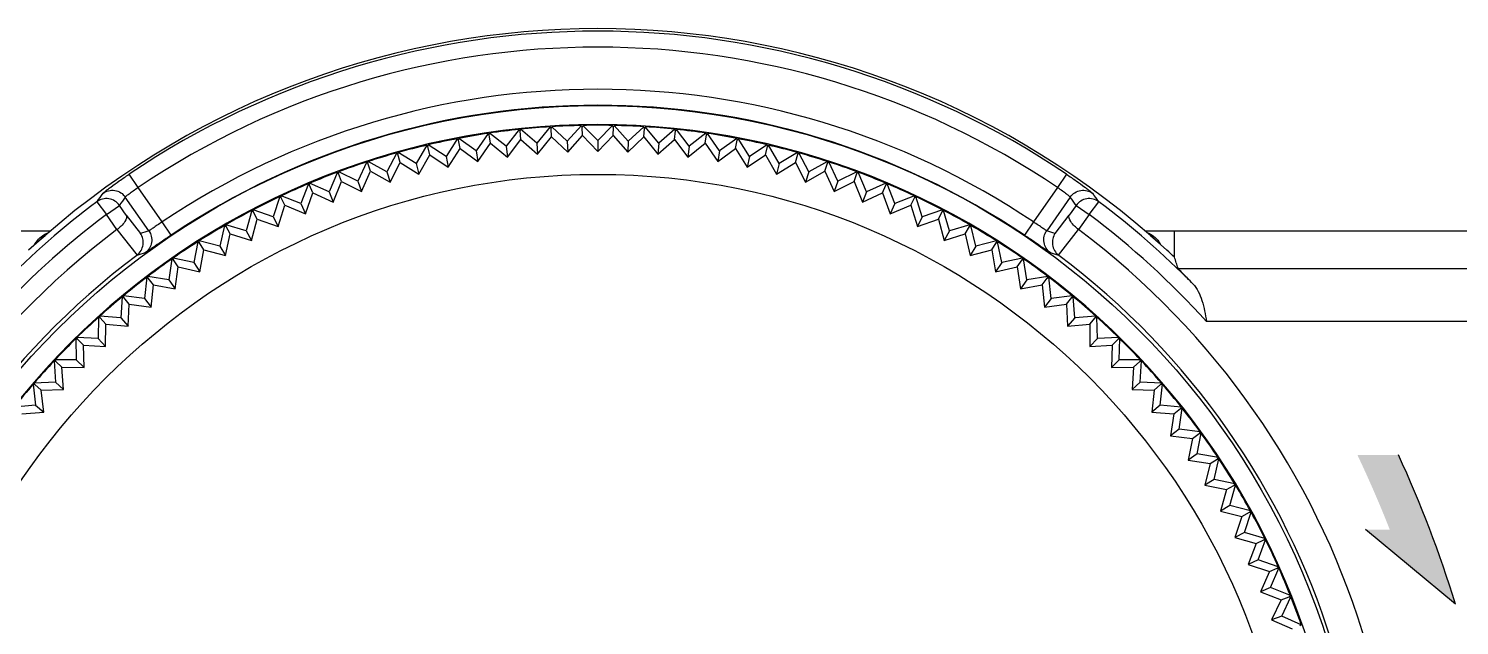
# Model space of a CAD drawing. Extents: x -1638 to -494, y -74 to 314.
# Drawn here: x -802.01 to -775.16, y 273.41 to 284.61 of the extents above; entities that cross this region are included whole.
import ezdxf

# ---------------------------------------------------------------- set-up
doc = ezdxf.new("R2010")
doc.units = 0
doc.linetypes.add('CENTER', pattern=[17.8, 10.75, -2.35, 2.35, -2.35])
for name, color, linetype in [('1', 7, 'CENTER'), ('CASE_BODY_10DXF_CONTINUOUS', 7, 'CONTINUOUS'), ('COVER_TOP_10DXF_CONTINUOUS', 7, 'CONTINUOUS'), ('KNOB_ROTARY_DXF_CONTINUOUS', 7, 'CONTINUOUS')]:
    doc.layers.add(name, color=color, linetype=linetype)

msp = doc.modelspace()

# ---------------------------------------------------------------- hatches: boundary and pattern name
at = {"layer": '1'}
h = msp.add_hatch(color=0, dxfattribs=at)
h.dxf.hatch_style = 1
h.paths.add_polyline_path([(-776.298, 276.611), (-777.07, 276.611, -0.016662), (-776.463, 275.211), (-776.915, 275.211), (-775.229, 273.811, 0.031781), (-776.298, 276.611)], is_closed=False)

# ---------------------------------------------------------------- linework, layer by layer
at = {"layer": '1', "color": 0}
msp.add_line((-775.229, 273.811), (-776.915, 275.211), dxfattribs=at)
msp.add_arc((-797.767, 266.811), 23.6, 17.2541, 24.5353, dxfattribs=at)
at = {"layer": 'CASE_BODY_10DXF_CONTINUOUS', "color": 7, "linetype": 'CONTINUOUS'}
for p, q in [((-801.603, 280.811), (-891.327, 280.811)), ((-741.327, 280.811), (-781.052, 280.811))]:
    msp.add_line(p, q, dxfattribs=at)
at = {"layer": 'COVER_TOP_10DXF_CONTINUOUS', "color": 7, "linetype": 'CONTINUOUS'}
for p, q in [((-799.956, 281.631), (-800.124, 281.879)), ((-782.531, 281.879), (-782.699, 281.631)), ((-799.753, 280.819), (-800.195, 281.45)), ((-799.502, 280.983), (-799.956, 281.631)), ((-782.699, 281.631), (-783.152, 280.983)), ((-782.459, 281.45), (-782.902, 280.819)), ((-800.731, 281.362), (-800.551, 281.122)), ((-800.551, 281.122), (-800.306, 281.294)), ((-800.178, 281.111), (-800.306, 281.294)), ((-782.349, 281.294), (-782.477, 281.111)), ((-782.349, 281.294), (-782.104, 281.122)), ((-782.104, 281.122), (-781.924, 281.362)), ((-800.352, 280.839), (-800.551, 281.122)), ((-800.178, 281.111), (-799.91, 280.768)), ((-799.335, 280.734), (-799.502, 280.983)), ((-783.152, 280.983), (-783.32, 280.734)), ((-782.745, 280.768), (-782.477, 281.111)), ((-782.104, 281.122), (-782.302, 280.839)), ((-801.603, 280.811), (-890.328, 280.811)), ((-801.706, 280.724), (-802.01, 280.453)), ((-801.891, 280.566), (-801.7, 280.729)), ((-800.351, 280.84), (-799.975, 280.359)), ((-782.679, 280.359), (-782.304, 280.84)), ((-742.327, 280.811), (-781.052, 280.811)), ((-780.954, 280.729), (-780.764, 280.566)), ((-780.645, 280.453), (-780.949, 280.724)), ((-780.504, 280.322), (-780.504, 280.811)), ((-780.436, 280.112), (-743.026, 280.112)), ((-742.027, 279.112), (-779.903, 279.112))]:
    msp.add_line(p, q, dxfattribs=at)
msp.add_circle((-791.327, 268.811), 14.355, dxfattribs=at)
for centre, radius, start, end in [((-791.327, 268.811), 15.8, 48.9378, 131.0622), ((-791.327, 268.811), 15.753, 56.0556, 123.9444), ((-791.327, 268.811), 15.453, 56.0556, 123.9444), ((-791.327, 268.811), 14.662, 56.1126, 123.8874), ((-791.327, 268.811), 14.362, 56.1126, 123.8874), ((-785.641, 270.696), 18.48, 144.1424, 144.7453), ((-785.42, 270.899), 18.156, 144.4685, 145.0715), ((-797.235, 270.899), 18.156, 34.9285, 35.5315), ((-797.014, 270.696), 18.48, 35.2547, 35.8576), ((-791.327, 268.811), 15.683, 126.8415, 135.4097), ((-791.327, 268.811), 15.683, 44.5903, 53.1585), ((-791.327, 268.811), 15.383, 126.8415, 137.9612), ((-791.327, 268.811), 15.383, 42.0388, 53.1585), ((-791.327, 268.811), 15.037, 126.8839, 53.1161), ((-794.557, 264.525), 17.102, 107.6878, 108.2394), ((-788.098, 264.525), 17.102, 71.7606, 72.3122), ((-794.824, 264.389), 16.777, 107.3281, 107.9025), ((-787.83, 264.389), 16.777, 72.0975, 72.6719), ((-781.262, 280.268), 0.581, 30.8329, 36.2405), ((-791.327, 268.811), 15.8, 46.7651, 47.4598), ((-791.327, 268.811), 14.427, 126.8613, 53.1387)]:
    msp.add_arc(centre, radius, start, end, dxfattribs=at)
msp.add_ellipse((-791.327, 275.505), major_axis=(0, 13.392), ratio=0.866113, start_param=-1.219672, end_param=-1.202861, dxfattribs=at)
for points, knots in [([(-800.618, 281.52), (-800.614, 281.525), (-800.599, 281.537), (-800.57, 281.561), (-800.523, 281.596), (-800.435, 281.662), (-800.301, 281.758), (-800.186, 281.838), (-800.124, 281.879)], [0, 0, 0, 0, 0.028576, 0.09233, 0.188957, 0.314354, 0.632083, 1, 1, 1, 1]), ([(-782.531, 281.879), (-782.469, 281.838), (-782.354, 281.758), (-782.22, 281.662), (-782.132, 281.596), (-782.085, 281.561), (-782.056, 281.537), (-782.04, 281.525), (-782.037, 281.52)], [0, 0, 0, 0, 0.368087, 0.68574, 0.811143, 0.90766, 0.971468, 1, 1, 1, 1]), ([(-800.306, 281.294), (-800.35, 281.358), (-800.498, 281.453), (-800.669, 281.409), (-800.731, 281.362)], [0, 0, 0, 0, 0.500219, 1, 1, 1, 1]), ([(-800.618, 281.52), (-800.555, 281.566), (-800.386, 281.608), (-800.24, 281.514), (-800.195, 281.45)], [0, 0, 0, 0, 0.499783, 1, 1, 1, 1]), ([(-800.195, 281.45), (-800.194, 281.453), (-800.187, 281.459), (-800.165, 281.48), (-800.117, 281.518), (-800.044, 281.572), (-799.987, 281.61), (-799.956, 281.631)], [0, 0, 0, 0, 0.028823, 0.091913, 0.311921, 0.62958, 1, 1, 1, 1]), ([(-782.699, 281.631), (-782.668, 281.61), (-782.61, 281.572), (-782.538, 281.518), (-782.49, 281.48), (-782.468, 281.459), (-782.46, 281.453), (-782.459, 281.45)], [0, 0, 0, 0, 0.370517, 0.688097, 0.908047, 0.97119, 1, 1, 1, 1]), ([(-782.459, 281.45), (-782.415, 281.514), (-782.268, 281.608), (-782.099, 281.566), (-782.037, 281.52)], [0, 0, 0, 0, 0.500217, 1, 1, 1, 1]), ([(-781.924, 281.362), (-781.986, 281.409), (-782.157, 281.453), (-782.304, 281.358), (-782.349, 281.294)], [0, 0, 0, 0, 0.499785, 1, 1, 1, 1]), ([(-800.178, 281.111), (-800.159, 281.075), (-800.215, 280.95), (-800.295, 280.882), (-800.353, 280.839)], [0, 0, 0, 0, 0.362497, 1, 1, 1, 1]), ([(-799.502, 280.983), (-799.534, 280.963), (-799.591, 280.925), (-799.658, 280.879), (-799.703, 280.849), (-799.727, 280.833), (-799.742, 280.824), (-799.75, 280.819), (-799.753, 280.819)], [0, 0, 0, 0, 0.370971, 0.688951, 0.81349, 0.908846, 0.971662, 1, 1, 1, 1]), ([(-782.902, 280.819), (-782.904, 280.819), (-782.912, 280.824), (-782.928, 280.833), (-782.952, 280.849), (-782.996, 280.879), (-783.064, 280.925), (-783.121, 280.963), (-783.152, 280.983)], [0, 0, 0, 0, 0.028369, 0.091158, 0.186643, 0.311186, 0.629221, 1, 1, 1, 1]), ([(-782.302, 280.839), (-782.359, 280.882), (-782.439, 280.95), (-782.496, 281.075), (-782.477, 281.111)], [0, 0, 0, 0, 0.637503, 1, 1, 1, 1]), ([(-801.891, 280.566), (-801.877, 280.59), (-801.812, 280.684), (-801.715, 280.757), (-801.634, 280.786)], [0, 0, 0, 0, 0.243651, 1, 1, 1, 1]), ([(-799.975, 280.359), (-799.915, 280.404), (-799.834, 280.549), (-799.87, 280.708), (-799.91, 280.768)], [0, 0, 0, 0, 0.512734, 1, 1, 1, 1]), ([(-799.753, 280.819), (-799.71, 280.757), (-799.671, 280.592), (-799.76, 280.449), (-799.821, 280.405)], [0, 0, 0, 0, 0.500213, 1, 1, 1, 1]), ([(-799.335, 280.734), (-799.396, 280.693), (-799.508, 280.617), (-799.64, 280.526), (-799.726, 280.467), (-799.771, 280.436), (-799.802, 280.417), (-799.816, 280.406), (-799.821, 280.405)], [0, 0, 0, 0, 0.374375, 0.692825, 0.816504, 0.910706, 0.972476, 1, 1, 1, 1]), ([(-782.833, 280.405), (-782.839, 280.406), (-782.853, 280.417), (-782.883, 280.436), (-782.928, 280.467), (-783.015, 280.526), (-783.147, 280.617), (-783.259, 280.693), (-783.32, 280.734)], [0, 0, 0, 0, 0.027553, 0.089273, 0.183583, 0.307246, 0.625754, 1, 1, 1, 1]), ([(-782.833, 280.405), (-782.894, 280.449), (-782.984, 280.592), (-782.945, 280.757), (-782.902, 280.819)], [0, 0, 0, 0, 0.499787, 1, 1, 1, 1]), ([(-782.745, 280.768), (-782.785, 280.708), (-782.821, 280.549), (-782.74, 280.404), (-782.679, 280.359)], [0, 0, 0, 0, 0.487266, 1, 1, 1, 1]), ([(-780.159, 279.821), (-780.194, 279.858), (-780.259, 279.925), (-780.335, 280.003), (-780.384, 280.054), (-780.41, 280.081), (-780.426, 280.1), (-780.435, 280.108), (-780.436, 280.112)], [0, 0, 0, 0, 0.381477, 0.695051, 0.817428, 0.911501, 0.973231, 1, 1, 1, 1]), ([(-780.159, 279.821), (-780.077, 279.736), (-779.965, 279.495), (-779.924, 279.246), (-779.903, 279.112)], [0, 0, 0, 0, 0.466514, 1, 1, 1, 1])]:
    msp.add_open_spline(points, degree=3, knots=knots, dxfattribs=at)
msp.add_open_spline([(-781.021, 280.786), (-780.931, 280.753), (-780.85, 280.689), (-780.794, 280.612)], degree=3, dxfattribs=at)
at = {"layer": 'KNOB_ROTARY_DXF_CONTINUOUS', "color": 7, "linetype": 'CONTINUOUS'}
for p, q in [((-791.633, 282.794), (-791.901, 282.499)), ((-791.633, 282.794), (-791.62, 282.763)), ((-791.62, 282.763), (-791.607, 282.794)), ((-791.327, 282.511), (-791.607, 282.794)), ((-791.048, 282.794), (-791.327, 282.511)), ((-791.035, 282.763), (-791.048, 282.794)), ((-791.035, 282.763), (-791.021, 282.794)), ((-790.754, 282.499), (-791.021, 282.794)), ((-793.961, 282.547), (-794.176, 282.212)), ((-793.961, 282.547), (-793.942, 282.519)), ((-793.942, 282.519), (-793.935, 282.552)), ((-793.913, 282.364), (-793.942, 282.519)), ((-793.612, 282.319), (-793.935, 282.552)), ((-793.384, 282.645), (-793.612, 282.319)), ((-793.384, 282.645), (-793.366, 282.617)), ((-793.366, 282.617), (-793.357, 282.649)), ((-793.343, 282.461), (-793.366, 282.617)), ((-793.044, 282.403), (-793.357, 282.649)), ((-792.802, 282.719), (-793.044, 282.403)), ((-793.019, 282.198), (-792.77, 282.533)), ((-792.802, 282.719), (-792.786, 282.69)), ((-792.786, 282.69), (-792.776, 282.722)), ((-792.77, 282.533), (-792.786, 282.69)), ((-792.474, 282.463), (-792.776, 282.722)), ((-792.77, 282.533), (-792.456, 282.258)), ((-792.219, 282.769), (-792.474, 282.463)), ((-792.456, 282.258), (-792.194, 282.581)), ((-792.219, 282.769), (-792.204, 282.739)), ((-792.204, 282.739), (-792.192, 282.77)), ((-792.194, 282.581), (-792.204, 282.739)), ((-792.194, 282.581), (-791.892, 282.293)), ((-791.901, 282.499), (-792.192, 282.77)), ((-791.892, 282.293), (-791.616, 282.606)), ((-791.616, 282.606), (-791.62, 282.763)), ((-791.616, 282.606), (-791.327, 282.305)), ((-791.327, 282.305), (-791.038, 282.606)), ((-791.327, 282.511), (-791.327, 282.305)), ((-791.038, 282.606), (-791.035, 282.763)), ((-791.038, 282.606), (-790.762, 282.293)), ((-790.762, 282.293), (-790.461, 282.581)), ((-790.462, 282.77), (-790.754, 282.499)), ((-790.462, 282.77), (-790.451, 282.739)), ((-790.461, 282.581), (-790.451, 282.739)), ((-790.461, 282.581), (-790.198, 282.258)), ((-790.451, 282.739), (-790.436, 282.769)), ((-790.181, 282.463), (-790.436, 282.769)), ((-790.198, 282.258), (-789.885, 282.533)), ((-789.879, 282.722), (-790.181, 282.463)), ((-789.885, 282.533), (-789.869, 282.69)), ((-789.885, 282.533), (-789.636, 282.198)), ((-789.879, 282.722), (-789.869, 282.69)), ((-789.869, 282.69), (-789.852, 282.719)), ((-789.61, 282.403), (-789.852, 282.719)), ((-789.297, 282.649), (-789.61, 282.403)), ((-789.312, 282.461), (-789.289, 282.617)), ((-789.297, 282.649), (-789.289, 282.617)), ((-789.289, 282.617), (-789.271, 282.645)), ((-789.043, 282.319), (-789.271, 282.645)), ((-788.72, 282.552), (-789.043, 282.319)), ((-788.742, 282.364), (-788.712, 282.519)), ((-788.72, 282.552), (-788.712, 282.519)), ((-788.712, 282.519), (-788.694, 282.547)), ((-788.479, 282.212), (-788.694, 282.547)), ((-795.101, 282.278), (-795.287, 281.926)), ((-795.101, 282.278), (-795.08, 282.252)), ((-795.08, 282.252), (-795.076, 282.286)), ((-795.038, 282.1), (-795.08, 282.252)), ((-794.734, 282.081), (-795.076, 282.286)), ((-794.534, 282.425), (-794.734, 282.081)), ((-794.683, 281.881), (-794.478, 282.244)), ((-794.534, 282.425), (-794.514, 282.398)), ((-794.514, 282.398), (-794.508, 282.431)), ((-794.478, 282.244), (-794.514, 282.398)), ((-794.176, 282.212), (-794.508, 282.431)), ((-794.478, 282.244), (-794.133, 282.01)), ((-794.133, 282.01), (-793.913, 282.364)), ((-793.913, 282.364), (-793.578, 282.116)), ((-793.612, 282.319), (-793.578, 282.116)), ((-793.578, 282.116), (-793.343, 282.461)), ((-793.343, 282.461), (-793.019, 282.198)), ((-793.044, 282.403), (-793.019, 282.198)), ((-792.474, 282.463), (-792.456, 282.258)), ((-791.901, 282.499), (-791.892, 282.293)), ((-790.754, 282.499), (-790.762, 282.293)), ((-790.181, 282.463), (-790.198, 282.258)), ((-789.636, 282.198), (-789.312, 282.461)), ((-789.61, 282.403), (-789.636, 282.198)), ((-789.312, 282.461), (-789.077, 282.116)), ((-789.077, 282.116), (-788.742, 282.364)), ((-789.043, 282.319), (-789.077, 282.116)), ((-788.742, 282.364), (-788.522, 282.01)), ((-788.522, 282.01), (-788.177, 282.244)), ((-788.147, 282.431), (-788.479, 282.212)), ((-788.177, 282.244), (-788.141, 282.398)), ((-788.177, 282.244), (-787.972, 281.881)), ((-788.147, 282.431), (-788.141, 282.398)), ((-788.141, 282.398), (-788.121, 282.425)), ((-787.92, 282.081), (-788.121, 282.425)), ((-787.579, 282.286), (-787.92, 282.081)), ((-787.617, 282.1), (-787.574, 282.252)), ((-787.579, 282.286), (-787.574, 282.252)), ((-787.574, 282.252), (-787.553, 282.278)), ((-787.368, 281.926), (-787.553, 282.278)), ((-795.662, 282.109), (-795.833, 281.749)), ((-795.662, 282.109), (-795.64, 282.084)), ((-795.64, 282.084), (-795.637, 282.117)), ((-795.591, 281.933), (-795.64, 282.084)), ((-795.287, 281.926), (-795.637, 282.117)), ((-795.227, 281.729), (-795.038, 282.1)), ((-795.038, 282.1), (-794.683, 281.881)), ((-794.734, 282.081), (-794.683, 281.881)), ((-794.176, 282.212), (-794.133, 282.01)), ((-788.479, 282.212), (-788.522, 282.01)), ((-787.972, 281.881), (-787.617, 282.1)), ((-787.92, 282.081), (-787.972, 281.881)), ((-787.617, 282.1), (-787.427, 281.729)), ((-787.018, 282.117), (-787.368, 281.926)), ((-787.064, 281.933), (-787.015, 282.084)), ((-787.018, 282.117), (-787.015, 282.084)), ((-787.015, 282.084), (-786.993, 282.109)), ((-786.822, 281.749), (-786.993, 282.109)), ((-796.759, 281.699), (-796.9, 281.327)), ((-796.759, 281.699), (-796.735, 281.676)), ((-796.735, 281.676), (-796.735, 281.71)), ((-796.371, 281.549), (-796.735, 281.71)), ((-796.215, 281.915), (-796.371, 281.549)), ((-796.295, 281.357), (-796.137, 281.743)), ((-796.215, 281.915), (-796.192, 281.891)), ((-796.192, 281.891), (-796.19, 281.925)), ((-796.137, 281.743), (-796.192, 281.891)), ((-795.833, 281.749), (-796.19, 281.925)), ((-796.137, 281.743), (-795.765, 281.554)), ((-795.833, 281.749), (-795.765, 281.554)), ((-795.765, 281.554), (-795.591, 281.933)), ((-795.591, 281.933), (-795.227, 281.729)), ((-795.287, 281.926), (-795.227, 281.729)), ((-787.427, 281.729), (-787.064, 281.933)), ((-787.368, 281.926), (-787.427, 281.729)), ((-787.064, 281.933), (-786.89, 281.554)), ((-786.822, 281.749), (-786.89, 281.554)), ((-786.89, 281.554), (-786.518, 281.743)), ((-786.465, 281.925), (-786.822, 281.749)), ((-786.518, 281.743), (-786.463, 281.891)), ((-786.518, 281.743), (-786.36, 281.357)), ((-786.465, 281.925), (-786.463, 281.891)), ((-786.463, 281.891), (-786.44, 281.915)), ((-786.284, 281.549), (-786.44, 281.915)), ((-785.92, 281.71), (-786.284, 281.549)), ((-785.92, 281.71), (-785.919, 281.676)), ((-785.919, 281.676), (-785.895, 281.699)), ((-785.755, 281.327), (-785.895, 281.699)), ((-797.294, 281.461), (-797.419, 281.082)), ((-797.294, 281.461), (-797.269, 281.438)), ((-797.269, 281.438), (-797.27, 281.472)), ((-796.9, 281.327), (-797.27, 281.472)), ((-797.202, 281.295), (-797.269, 281.438)), ((-796.816, 281.138), (-796.674, 281.531)), ((-796.674, 281.531), (-796.735, 281.676)), ((-796.674, 281.531), (-796.295, 281.357)), ((-796.371, 281.549), (-796.295, 281.357)), ((-786.284, 281.549), (-786.36, 281.357)), ((-786.36, 281.357), (-785.981, 281.531)), ((-785.981, 281.531), (-785.919, 281.676)), ((-785.981, 281.531), (-785.839, 281.138)), ((-785.384, 281.472), (-785.755, 281.327)), ((-785.453, 281.295), (-785.385, 281.438)), ((-785.384, 281.472), (-785.385, 281.438)), ((-785.385, 281.438), (-785.36, 281.461)), ((-785.236, 281.082), (-785.36, 281.461)), ((-797.819, 281.2), (-797.927, 280.817)), ((-797.819, 281.2), (-797.793, 281.178)), ((-797.793, 281.178), (-797.795, 281.212)), ((-797.419, 281.082), (-797.795, 281.212)), ((-797.72, 281.038), (-797.793, 281.178)), ((-797.327, 280.898), (-797.202, 281.295)), ((-797.202, 281.295), (-796.816, 281.138)), ((-796.9, 281.327), (-796.816, 281.138)), ((-785.755, 281.327), (-785.839, 281.138)), ((-785.839, 281.138), (-785.453, 281.295)), ((-785.453, 281.295), (-785.328, 280.898)), ((-784.859, 281.212), (-785.236, 281.082)), ((-784.935, 281.038), (-784.862, 281.178)), ((-784.859, 281.212), (-784.862, 281.178)), ((-784.862, 281.178), (-784.836, 281.2)), ((-784.727, 280.817), (-784.836, 281.2)), ((-798.332, 280.917), (-798.424, 280.53)), ((-798.332, 280.917), (-798.305, 280.897)), ((-797.927, 280.817), (-798.309, 280.93)), ((-798.305, 280.897), (-798.309, 280.93)), ((-798.226, 280.76), (-798.305, 280.897)), ((-797.828, 280.636), (-797.72, 281.038)), ((-797.72, 281.038), (-797.327, 280.898)), ((-797.419, 281.082), (-797.327, 280.898)), ((-785.236, 281.082), (-785.328, 280.898)), ((-785.328, 280.898), (-784.935, 281.038)), ((-784.935, 281.038), (-784.827, 280.636)), ((-784.346, 280.93), (-784.727, 280.817)), ((-784.429, 280.76), (-784.35, 280.897)), ((-784.346, 280.93), (-784.35, 280.897)), ((-784.35, 280.897), (-784.323, 280.917)), ((-784.23, 280.53), (-784.323, 280.917)), ((-798.424, 280.53), (-798.81, 280.627)), ((-798.805, 280.594), (-798.81, 280.627)), ((-798.317, 280.353), (-798.226, 280.76)), ((-798.226, 280.76), (-797.828, 280.636)), ((-797.927, 280.817), (-797.828, 280.636)), ((-784.727, 280.817), (-784.827, 280.636)), ((-784.827, 280.636), (-784.429, 280.76)), ((-784.429, 280.76), (-784.337, 280.353)), ((-783.844, 280.627), (-784.23, 280.53)), ((-783.844, 280.627), (-783.85, 280.594)), ((-798.833, 280.613), (-798.909, 280.222)), ((-798.833, 280.613), (-798.805, 280.594)), ((-798.72, 280.461), (-798.805, 280.594)), ((-798.795, 280.05), (-798.72, 280.461)), ((-798.72, 280.461), (-798.317, 280.353)), ((-798.424, 280.53), (-798.317, 280.353)), ((-784.23, 280.53), (-784.337, 280.353)), ((-784.337, 280.353), (-783.934, 280.461)), ((-783.934, 280.461), (-783.85, 280.594)), ((-783.934, 280.461), (-783.86, 280.05)), ((-783.85, 280.594), (-783.822, 280.613)), ((-783.746, 280.222), (-783.822, 280.613)), ((-799.32, 280.288), (-799.38, 279.895)), ((-799.32, 280.288), (-799.292, 280.271)), ((-798.909, 280.222), (-799.299, 280.303)), ((-799.292, 280.271), (-799.299, 280.303)), ((-799.202, 280.141), (-799.292, 280.271)), ((-799.259, 279.728), (-799.202, 280.141)), ((-799.202, 280.141), (-798.795, 280.05)), ((-798.909, 280.222), (-798.795, 280.05)), ((-783.746, 280.222), (-783.86, 280.05)), ((-783.86, 280.05), (-783.453, 280.141)), ((-783.356, 280.303), (-783.746, 280.222)), ((-783.453, 280.141), (-783.363, 280.271)), ((-783.453, 280.141), (-783.396, 279.728)), ((-783.356, 280.303), (-783.363, 280.271)), ((-783.363, 280.271), (-783.334, 280.288)), ((-783.275, 279.895), (-783.334, 280.288)), ((-799.794, 279.944), (-799.837, 279.548)), ((-799.794, 279.944), (-799.765, 279.927)), ((-799.38, 279.895), (-799.773, 279.96)), ((-799.765, 279.927), (-799.773, 279.96)), ((-799.669, 279.801), (-799.765, 279.927)), ((-799.38, 279.895), (-799.259, 279.728)), ((-783.275, 279.895), (-783.396, 279.728)), ((-782.882, 279.96), (-783.275, 279.895)), ((-782.985, 279.801), (-782.89, 279.927)), ((-782.882, 279.96), (-782.89, 279.927)), ((-782.89, 279.927), (-782.861, 279.944)), ((-782.818, 279.548), (-782.861, 279.944)), ((-800.253, 279.579), (-800.279, 279.182)), ((-800.253, 279.579), (-800.223, 279.564)), ((-799.837, 279.548), (-800.232, 279.596)), ((-800.223, 279.564), (-800.232, 279.596)), ((-800.122, 279.442), (-800.223, 279.564)), ((-799.709, 279.386), (-799.669, 279.801)), ((-799.669, 279.801), (-799.259, 279.728)), ((-783.396, 279.728), (-782.985, 279.801)), ((-782.985, 279.801), (-782.946, 279.386)), ((-782.423, 279.596), (-782.818, 279.548)), ((-782.533, 279.442), (-782.432, 279.564)), ((-782.423, 279.596), (-782.432, 279.564)), ((-782.432, 279.564), (-782.402, 279.579)), ((-782.375, 279.182), (-782.402, 279.579)), ((-800.144, 279.026), (-800.122, 279.442)), ((-800.122, 279.442), (-799.709, 279.386)), ((-799.837, 279.548), (-799.709, 279.386)), ((-782.818, 279.548), (-782.946, 279.386)), ((-782.946, 279.386), (-782.533, 279.442)), ((-782.533, 279.442), (-782.51, 279.026)), ((-800.696, 279.196), (-800.706, 278.798)), ((-800.696, 279.196), (-800.665, 279.182)), ((-800.279, 279.182), (-800.676, 279.214)), ((-800.665, 279.182), (-800.676, 279.214)), ((-800.56, 279.065), (-800.665, 279.182)), ((-800.564, 278.648), (-800.56, 279.065)), ((-800.56, 279.065), (-800.144, 279.026)), ((-800.279, 279.182), (-800.144, 279.026)), ((-782.375, 279.182), (-782.51, 279.026)), ((-782.51, 279.026), (-782.095, 279.065)), ((-781.979, 279.214), (-782.375, 279.182)), ((-782.095, 279.065), (-781.989, 279.182)), ((-782.095, 279.065), (-782.09, 278.648)), ((-781.979, 279.214), (-781.989, 279.182)), ((-781.989, 279.182), (-781.959, 279.196)), ((-781.949, 278.798), (-781.959, 279.196)), ((-801.122, 278.795), (-801.116, 278.397)), ((-801.122, 278.795), (-801.091, 278.782)), ((-800.706, 278.798), (-801.103, 278.813)), ((-801.091, 278.782), (-801.103, 278.813)), ((-800.981, 278.669), (-801.091, 278.782)), ((-800.706, 278.798), (-800.564, 278.648)), ((-781.949, 278.798), (-782.09, 278.648)), ((-781.551, 278.813), (-781.949, 278.798)), ((-781.674, 278.669), (-781.563, 278.782)), ((-781.551, 278.813), (-781.563, 278.782)), ((-781.563, 278.782), (-781.532, 278.795)), ((-781.539, 278.397), (-781.532, 278.795)), ((-800.968, 278.252), (-800.981, 278.669)), ((-800.981, 278.669), (-800.564, 278.648)), ((-782.09, 278.648), (-781.674, 278.669)), ((-781.674, 278.669), (-781.687, 278.252)), ((-801.532, 278.376), (-801.508, 277.978)), ((-801.532, 278.376), (-801.5, 278.364)), ((-801.116, 278.397), (-801.514, 278.395)), ((-801.5, 278.364), (-801.514, 278.395)), ((-801.385, 278.256), (-801.5, 278.364)), ((-801.355, 277.84), (-801.385, 278.256)), ((-801.385, 278.256), (-800.968, 278.252)), ((-801.116, 278.397), (-800.968, 278.252)), ((-781.539, 278.397), (-781.687, 278.252)), ((-781.687, 278.252), (-781.27, 278.256)), ((-781.141, 278.395), (-781.539, 278.397)), ((-781.27, 278.256), (-781.3, 277.84)), ((-781.27, 278.256), (-781.154, 278.364)), ((-781.141, 278.395), (-781.154, 278.364)), ((-781.154, 278.364), (-781.123, 278.376)), ((-781.146, 277.978), (-781.123, 278.376)), ((-801.923, 277.94), (-801.883, 277.544)), ((-801.923, 277.94), (-801.891, 277.93)), ((-801.508, 277.978), (-801.906, 277.96)), ((-801.891, 277.93), (-801.906, 277.96)), ((-801.508, 277.978), (-801.355, 277.84)), ((-781.146, 277.978), (-781.3, 277.84)), ((-780.749, 277.96), (-781.146, 277.978)), ((-780.771, 277.544), (-780.731, 277.94)), ((-780.749, 277.96), (-780.763, 277.93)), ((-780.763, 277.93), (-780.731, 277.94)), ((-801.772, 277.827), (-801.891, 277.93)), ((-801.772, 277.827), (-801.355, 277.84)), ((-801.724, 277.412), (-801.772, 277.827)), ((-781.3, 277.84), (-780.883, 277.827)), ((-780.883, 277.827), (-780.93, 277.412)), ((-780.883, 277.827), (-780.763, 277.93)), ((-801.883, 277.544), (-802.28, 277.509)), ((-802.14, 277.381), (-801.724, 277.412)), ((-801.883, 277.544), (-801.724, 277.412)), ((-780.771, 277.544), (-780.93, 277.412)), ((-780.93, 277.412), (-780.514, 277.381)), ((-780.375, 277.509), (-780.771, 277.544)), ((-780.514, 277.381), (-780.391, 277.48)), ((-780.415, 277.094), (-780.358, 277.488)), ((-780.375, 277.509), (-780.391, 277.48)), ((-780.391, 277.48), (-780.358, 277.488)), ((-780.514, 277.381), (-780.579, 276.969)), ((-780.415, 277.094), (-780.579, 276.969)), ((-780.579, 276.969), (-780.165, 276.921)), ((-780.02, 277.043), (-780.415, 277.094)), ((-780.165, 276.921), (-780.247, 276.512)), ((-780.165, 276.921), (-780.037, 277.014)), ((-780.078, 276.63), (-780.005, 277.021)), ((-780.02, 277.043), (-780.037, 277.014)), ((-780.037, 277.014), (-780.005, 277.021)), ((-780.078, 276.63), (-780.247, 276.512)), ((-779.685, 276.562), (-780.078, 276.63)), ((-780.247, 276.512), (-779.835, 276.447)), ((-779.835, 276.447), (-779.934, 276.041)), ((-779.835, 276.447), (-779.704, 276.534)), ((-779.76, 276.152), (-779.671, 276.54)), ((-779.685, 276.562), (-779.704, 276.534)), ((-779.704, 276.534), (-779.671, 276.54)), ((-779.76, 276.152), (-779.934, 276.041)), ((-779.371, 276.068), (-779.76, 276.152)), ((-779.371, 276.068), (-779.39, 276.04)), ((-779.934, 276.041), (-779.526, 275.959)), ((-779.526, 275.959), (-779.642, 275.558)), ((-779.526, 275.959), (-779.39, 276.04)), ((-779.463, 275.661), (-779.357, 276.045)), ((-779.39, 276.04), (-779.357, 276.045)), ((-779.463, 275.661), (-779.642, 275.558)), ((-779.642, 275.558), (-779.237, 275.458)), ((-779.078, 275.561), (-779.463, 275.661)), ((-779.237, 275.458), (-779.098, 275.534)), ((-779.186, 275.158), (-779.065, 275.537)), ((-779.078, 275.561), (-779.098, 275.534)), ((-779.098, 275.534), (-779.065, 275.537)), ((-779.237, 275.458), (-779.369, 275.063)), ((-779.186, 275.158), (-779.369, 275.063)), ((-779.369, 275.063), (-778.969, 274.946)), ((-778.806, 275.042), (-779.186, 275.158)), ((-778.969, 274.946), (-778.827, 275.016)), ((-778.931, 274.644), (-778.794, 275.018)), ((-778.806, 275.042), (-778.827, 275.016)), ((-778.827, 275.016), (-778.794, 275.018)), ((-778.969, 274.946), (-779.118, 274.557)), ((-778.931, 274.644), (-779.118, 274.557)), ((-779.118, 274.557), (-778.723, 274.423)), ((-778.556, 274.512), (-778.931, 274.644)), ((-778.723, 274.423), (-778.579, 274.487)), ((-778.698, 274.12), (-778.545, 274.488)), ((-778.556, 274.512), (-778.579, 274.487)), ((-778.579, 274.487), (-778.545, 274.488)), ((-778.723, 274.423), (-778.888, 274.04)), ((-778.698, 274.12), (-778.888, 274.04)), ((-778.888, 274.04), (-778.499, 273.89)), ((-778.328, 273.972), (-778.698, 274.12)), ((-778.499, 273.89), (-778.352, 273.949)), ((-778.487, 273.587), (-778.319, 273.948)), ((-778.328, 273.972), (-778.352, 273.949)), ((-778.352, 273.949), (-778.319, 273.948)), ((-778.499, 273.89), (-778.68, 273.515)), ((-778.487, 273.587), (-778.68, 273.515)), ((-778.68, 273.515), (-778.297, 273.349)), ((-778.124, 273.423), (-778.487, 273.587)), ((-778.124, 273.423), (-778.148, 273.401))]:
    msp.add_line(p, q, dxfattribs=at)
msp.add_circle((-791.327, 268.811), 13.065, dxfattribs=at)
for radius, start, end in [(14, 0.0556, 179.9444), (13.986, 91.2542, 93.5458), (13.986, 88.8542, 91.1458), (13.986, 86.4542, 88.7458), (13.986, 100.8542, 103.1458), (13.986, 98.4542, 100.7458), (13.986, 96.0542, 98.3458), (13.986, 93.6542, 95.9458), (13.986, 84.0542, 86.3458), (13.986, 81.6542, 83.9458), (13.986, 79.2542, 81.5458), (13.986, 76.8542, 79.1458), (13.986, 105.6542, 107.9458), (13.986, 103.2542, 105.5458), (13.986, 74.4542, 76.7458), (13.986, 72.0542, 74.3458), (13.986, 108.0542, 110.3458), (13.986, 69.6542, 71.9458), (13.986, 112.8542, 115.1458), (13.986, 110.4542, 112.7458), (13.986, 67.2542, 69.5458), (13.986, 64.8542, 67.1458), (13.986, 115.2542, 117.5458), (13.986, 62.4542, 64.7458), (13.986, 117.6542, 119.9458), (13.986, 60.0542, 62.3458), (13.986, 120.0542, 122.3458), (13.986, 57.6542, 59.9458), (13.986, 122.4542, 124.7458), (13.986, 55.2542, 57.5458), (13.986, 124.8542, 127.1458), (13.986, 52.8542, 55.1458), (13.986, 127.2542, 129.5458), (13.986, 50.4542, 52.7458), (13.986, 129.6542, 131.9458), (13.986, 48.0542, 50.3458), (13.986, 132.0542, 134.3458), (13.986, 45.6542, 47.9458), (13.986, 134.4542, 136.7458), (13.986, 43.2542, 45.5458), (13.986, 136.8542, 139.1458), (13.986, 40.8542, 43.1458), (13.986, 139.2542, 141.5458), (13.986, 38.4542, 40.7458), (13.986, 36.0542, 38.3458), (13.986, 33.6542, 35.9458), (13.986, 31.2542, 33.5458), (13.986, 28.8542, 31.1458), (13.986, 26.4542, 28.7458), (13.986, 24.0542, 26.3458), (13.986, 21.6542, 23.9458), (13.986, 19.2542, 21.5458)]:
    msp.add_arc((-791.327, 268.811), radius, start, end, dxfattribs=at)

doc.saveas('drawing.dxf')
